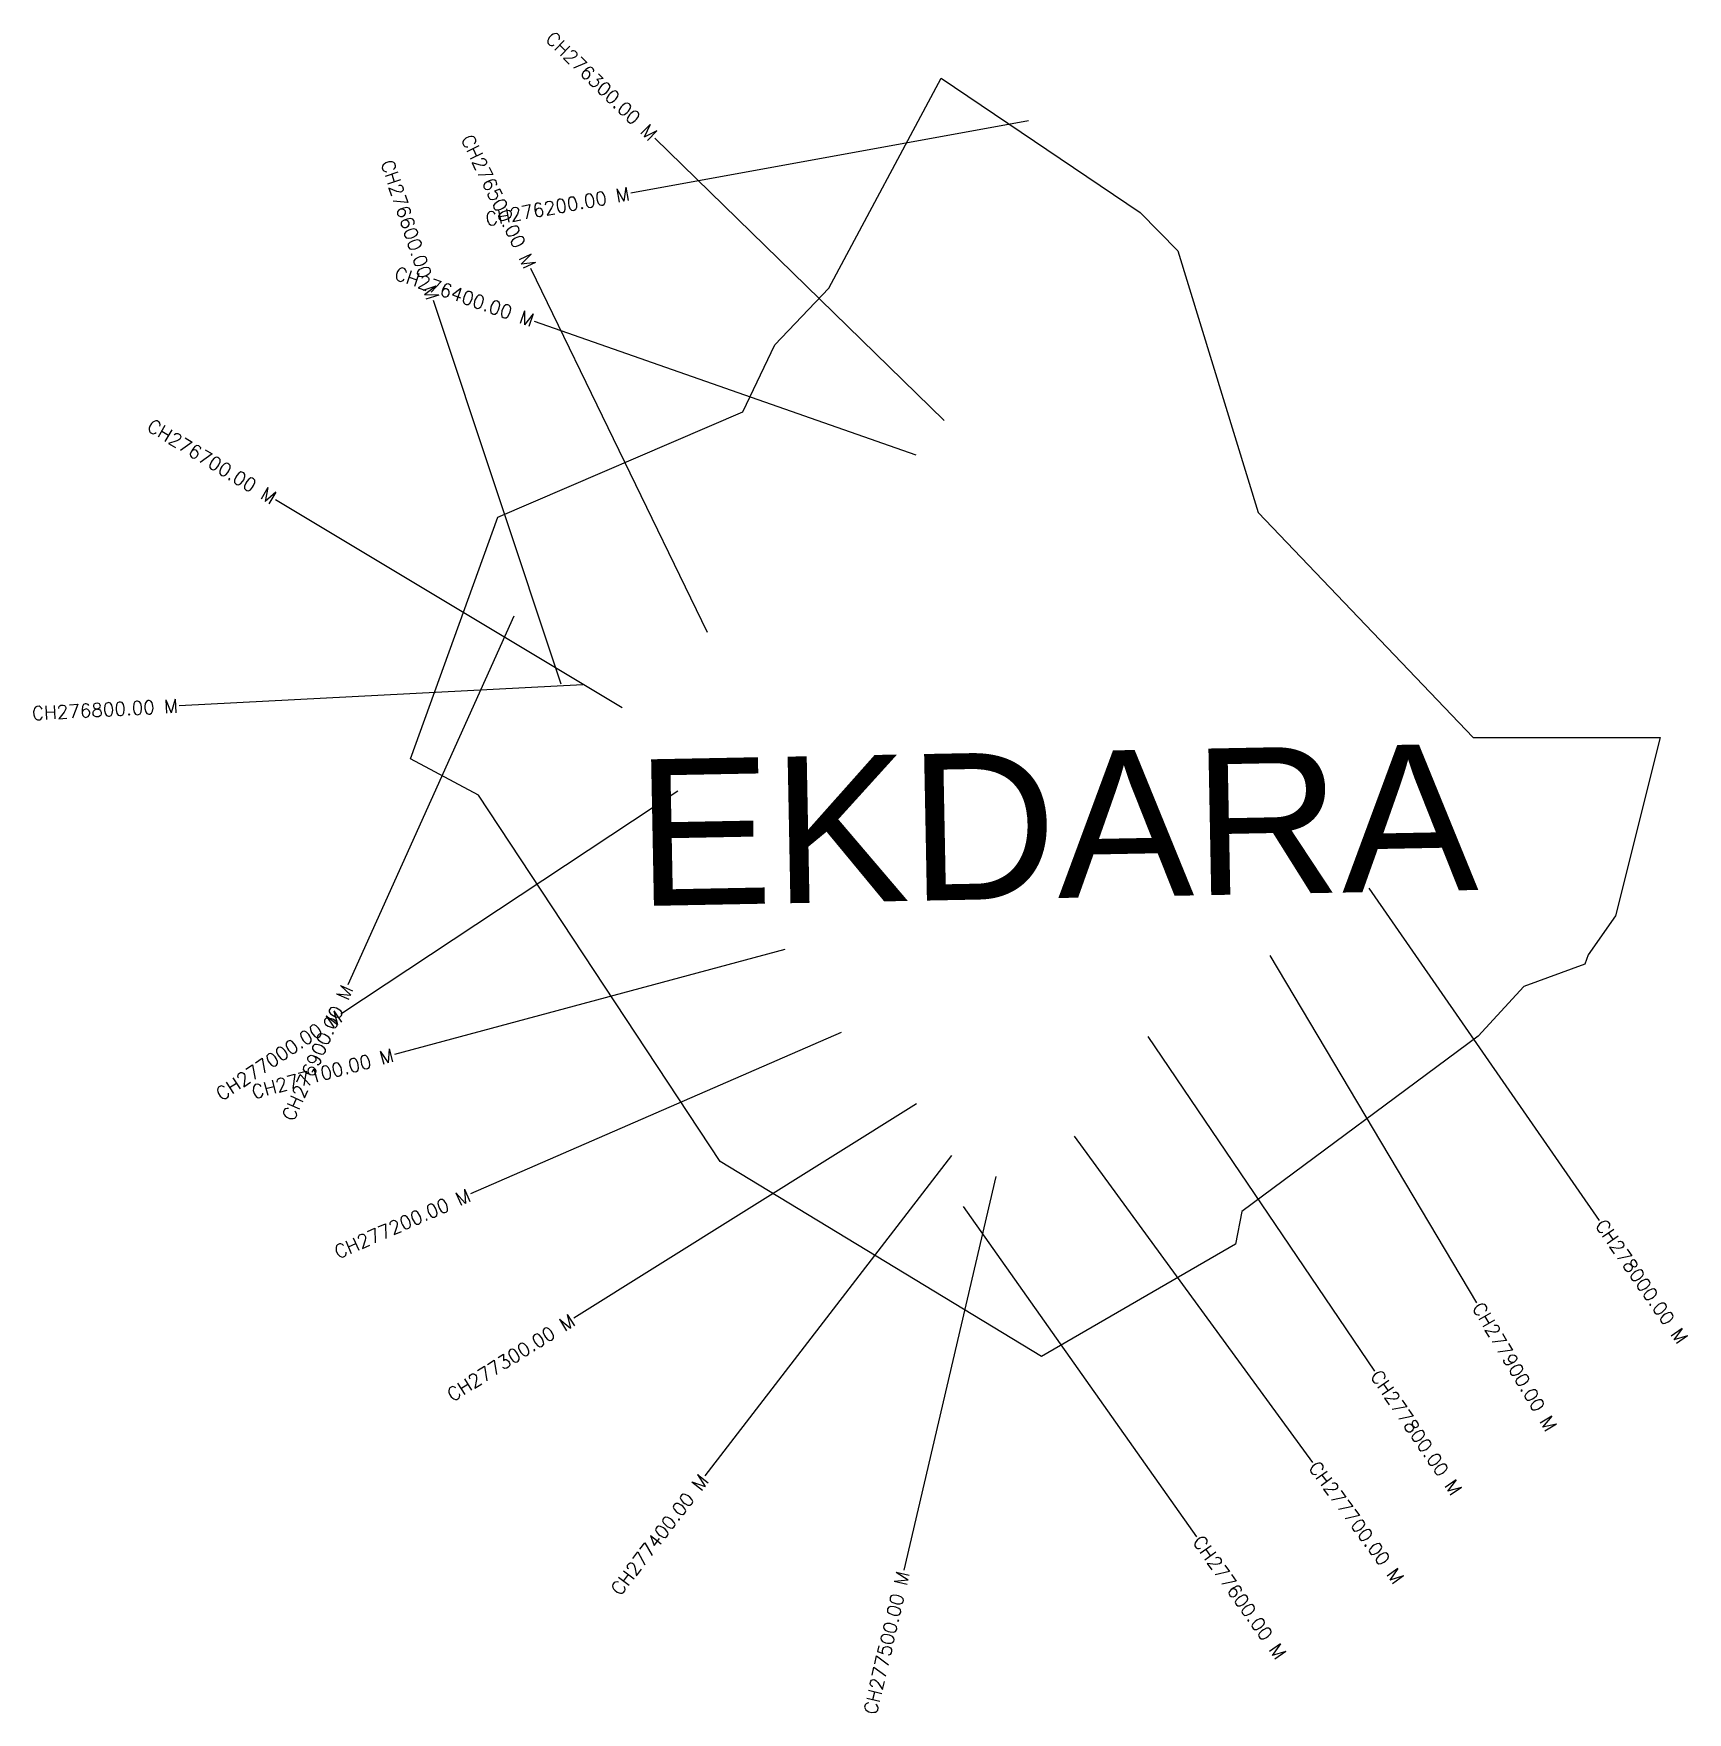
# Model space of a CAD drawing. Header units: metres. Extents: x 283685 to 284913, y 2025640 to 2026886.
import ezdxf
from ezdxf.enums import TextEntityAlignment as Align

# ---------------------------------------------------------------- set-up
doc = ezdxf.new("R2010")
doc.units = ezdxf.units.M
for name, color, linetype in [('CS', 134, 'Continuous'), ('CSMark', 6, 'Continuous'), ('village', 3, 'Continuous'), ('VILLAGE NAME', 250, 'Continuous')]:
    doc.layers.add(name, color=color, linetype=linetype)
doc.styles.get("Standard").update_dxf_attribs({"font": 'simplex.shx'})

msp = doc.modelspace()

# ---------------------------------------------------------------- linework, layer by layer
at = {"layer": 'CS'}
for p, q in [((284423.5, 2026821.1), (284128.3, 2026767.5)), ((284360.9, 2026598.9), (284146.1, 2026808.4)), ((284185.2, 2026441.6), (284054.2, 2026711.5)), ((284076.8, 2026403.2), (283982, 2026687.8)), ((284340.1, 2026573), (284057, 2026672.3)), ((284122, 2026385.5), (283864.8, 2026539.9)), ((284041.6, 2026453.7), (283918.5, 2026180.1)), ((284092.8, 2026402.6), (283793.2, 2026387.2)), ((284163.3, 2026323.8), (283913.2, 2026158.2)), ((284676.1, 2026251.8), (284847, 2026005.2)), ((284242.7, 2026206.3), (283953, 2026128.5)), ((284602.6, 2026201.9), (284756, 2025944.1)), ((284284.4, 2026144.8), (284009.5, 2026024.9)), ((284512, 2026141.8), (284680.2, 2025893.4)), ((284340.5, 2026091.8), (284086.1, 2025932.7)), ((284457.3, 2026067.9), (284634.2, 2025825.6)), ((284366.4, 2026053.5), (284183.4, 2025815.8)), ((284399.2, 2026037.9), (284330.9, 2025745.8)), ((284375.1, 2026015.7), (284548.2, 2025770.6))]:
    msp.add_line(p, q, dxfattribs=at)
at = {"layer": 'village', "color": 3, "true_color": 0x00ff00}
msp.add_polyline3d([(284892.3, 2026363.7, 0), (284859.1, 2026231.3, 0), (284838.9, 2026202.4, 0), (284836.4, 2026195.5, 0), (284791, 2026178.9, 0), (284757.3, 2026142.1, 0), (284581.9, 2026011.8, 0), (284577.1, 2025987.7, 0), (284433.2, 2025904.4, 0), (284194.7, 2026048.9, 0), (284015.4, 2026320.9, 0), (283965, 2026347.8, 0), (284029.6, 2026527.1, 0), (284211.5, 2026605.2, 0), (284235.3, 2026655, 0), (284275.3, 2026697, 0), (284358.8, 2026852.8, 0), (284506.4, 2026753.2, 0), (284534.4, 2026724.7, 0), (284594, 2026530.5, 0), (284753.5, 2026363.6, 0)], close=True, dxfattribs=at)

# ---------------------------------------------------------------- texts
at = {"layer": 'CSMark'}
for s, rotation, p in [('CH276300.00 M', 315.7112, (284145.4, 2026809)), ('CH276500.00 M', 295.8809, (284053.8, 2026712.4)), ('CH276600.00 M', 288.4242, (283981.6, 2026688.7)), ('CH276200.00 M', 10.2895, (284127.3, 2026767.3)), ('CH276400.00 M', 340.6715, (284056, 2026672.7)), ('CH276700.00 M', 329.0205, (283863.9, 2026540.4)), ('CH276800.00 M', 2.9587, (283792.2, 2026387.1)), ('CH276900.00 M', 65.7587, (283918.1, 2026179.2)), ('CH277000.00 M', 33.5012, (283912.3, 2026157.6)), ('CH277100.00 M', 15.025, (283952, 2026128.3)), ('CH277200.00 M', 23.5623, (284008.5, 2026024.5)), ('CH277300.00 M', 32.0204, (284085.3, 2025932.2)), ('CH277400.00 M', 52.4029, (284182.8, 2025815)), ('CH277500.00 M', 76.8356, (284330.6, 2025744.8))]:
    msp.add_text(s, height=10, rotation=rotation, dxfattribs=at).set_placement(p, align=Align.MIDDLE_RIGHT)
for s, rotation, p in [('CH278000.00 M', 304.7362, (284847.6, 2026004.4)), ('CH277900.00 M', 300.7348, (284756.5, 2025943.2)), ('CH277800.00 M', 304.1113, (284680.8, 2025892.6)), ('CH277700.00 M', 306.1386, (284634.8, 2025824.8)), ('CH277600.00 M', 305.2365, (284548.8, 2025769.8))]:
    msp.add_text(s, height=10, rotation=rotation, dxfattribs=at).set_placement(p, align=Align.MIDDLE_LEFT)
at = {"layer": 'VILLAGE NAME', "insert": (284131, 2026347.2), "char_height": 108.748, "attachment_point": 1, "rotation": 1.1028}
msp.add_mtext_dynamic_manual_height_columns('{\\fArial|b0|i0|c0|p34;EKDARA}', width=726.929, gutter_width=543.7, heights=[0], dxfattribs=at)

doc.saveas('drawing.dxf')
